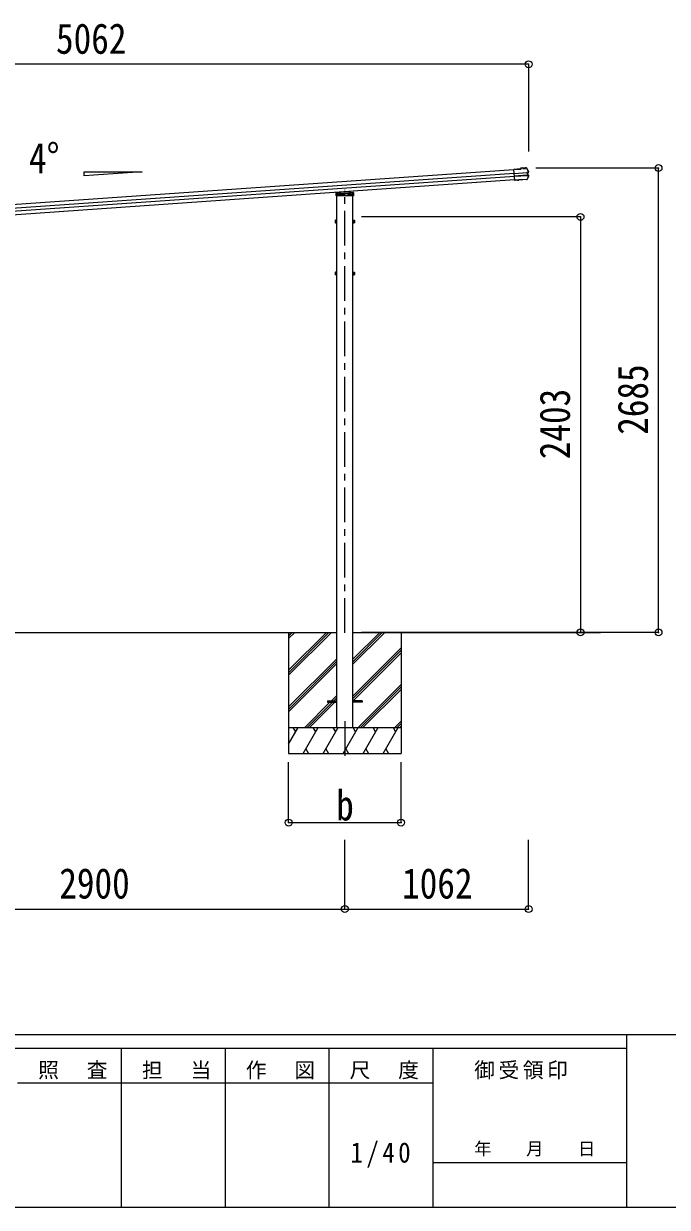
# Model space of a CAD drawing. Units: millimetres at full size, sheet at 1:40. Extents: x -11243 to 11243, y -7760 to 7760.
# Drawn here: x 3638 to 7357, y -7760 to -915 of the extents above; entities that cross this region are included whole.
import ezdxf
from ezdxf.enums import TextEntityAlignment as Align

# ---------------------------------------------------------------- set-up
doc = ezdxf.new("R2010")
doc.units = ezdxf.units.MM
doc.header["$LTSCALE"] = 40
doc.header["$PDMODE"] = 32
doc.header["$PDSIZE"] = 40
doc.linetypes.add('CHAIN1', pattern=[8, 5, -1, 1, -1])
doc.linetypes.add('DASHED1', pattern=[1.8, 1.2, -0.6])
for name, color, linetype, lineweight in [('0-0_0', 7, 'Continuous', 9), ('0-1_本体', 5, 'CHAIN1', 9), ('0-3_ELV2', 4, 'Continuous', 9), ('0-6_OTH_LINE', 6, 'Continuous', 9), ('0-7_SHAPE', 4, 'Continuous', 9), ('F-0_240', 7, 'Continuous', 9)]:
    doc.layers.add(name, color=color, linetype=linetype, lineweight=lineweight)
doc.styles.add('ＭＳ ゴシック', font='')
doc.styles.get('ＭＳ ゴシック').set_extended_font_data('MS Gothic')

msp = doc.modelspace()

# ---------------------------------------------------------------- linework, layer by layer
at = {"layer": '0-0_0'}
for p, q in [((2640.41, -4435.17), (5447.41, -4435.17)), ((5168.91, -4435.17), (5168.91, -5135.17)), ((5168.91, -4654.15), (5387.89, -4435.17)), ((5168.91, -4668.29), (5402.03, -4435.17)), ((5168.91, -4682.44), (5416.18, -4435.17)), ((5168.91, -4470.31), (5204.04, -4435.17)), ((5168.91, -4456.16), (5189.9, -4435.17)), ((5168.91, -4442.02), (5175.76, -4435.17)), ((5540.41, -4619.31), (5724.54, -4435.17)), ((5540.41, -4605.16), (5710.4, -4435.17)), ((5540.41, -4591.02), (5696.26, -4435.17)), ((5540.41, -4435.17), (6971.26, -4435.17)), ((5818.91, -4435.17), (5818.91, -5135.17)), ((5540.41, -4803.15), (5818.91, -4524.65)), ((5540.41, -4817.29), (5818.91, -4538.8)), ((5541.17, -4830.67), (5818.91, -4552.94)), ((5168.91, -4866.28), (5447.41, -4587.79)), ((5168.91, -4880.43), (5447.41, -4601.93)), ((5168.91, -4894.57), (5447.41, -4616.07)), ((5570.52, -4985.17), (5818.91, -4736.79)), ((5584.66, -4985.17), (5818.91, -4750.93)), ((5598.81, -4985.17), (5818.91, -4765.07)), ((5262.15, -4985.17), (5407.65, -4839.67)), ((5276.3, -4985.17), (5447.41, -4814.06)), ((5290.44, -4985.17), (5435.94, -4839.67)), ((5416.65, -4830.67), (5447.41, -4799.92)), ((5168.91, -4985.17), (5818.91, -4985.17)), ((5168.91, -5082.43), (5225.06, -4985.17)), ((5210.06, -5011.16), (5195.06, -4985.17)), ((5253.93, -5135.17), (5340.53, -4985.17)), ((5325.53, -5011.16), (5310.53, -4985.17)), ((5369.4, -5135.17), (5456, -4985.17)), ((5441, -5011.16), (5426, -4985.17)), ((5484.87, -5135.17), (5571.47, -4985.17)), ((5556.47, -5011.16), (5541.47, -4985.17)), ((5600.34, -5135.17), (5686.94, -4985.17)), ((5671.94, -5011.16), (5656.94, -4985.17)), ((5715.81, -5135.17), (5802.41, -4985.17)), ((5772.41, -4985.17), (5787.41, -5011.16)), ((5782.65, -4985.17), (5818.91, -4948.92)), ((5796.8, -4985.17), (5818.91, -4963.06)), ((5810.94, -4985.17), (5818.91, -4977.2)), ((5268.93, -5109.2), (5283.93, -5135.17)), ((5384.4, -5109.19), (5399.4, -5135.17)), ((5499.87, -5109.19), (5514.87, -5135.17)), ((5615.34, -5109.2), (5630.34, -5135.17)), ((5730.81, -5109.2), (5745.81, -5135.17)), ((5168.91, -5135.17), (5818.91, -5135.17))]:
    msp.add_line(p, q, dxfattribs=at)
at = {"layer": '0-1_本体'}
for p, q in [((5493.91, -4437.67), (5493.91, -1876.99)), ((5493.91, -4949.05), (5493.91, -5178.05))]:
    msp.add_line(p, q, dxfattribs=at)
at = {"layer": '0-3_ELV2'}
for p, q in [((6471.13, -1760.76), (1608.57, -2100.79)), ((6510.21, -1754.85), (6470.91, -1757.59)), ((6475.41, -1822.04), (6470.91, -1757.59)), ((6471.01, -1759.09), (6511.81, -1756.24)), ((6472.58, -1781.55), (6545.49, -1776.45)), ((6545.57, -1777.68), (6472.67, -1782.78)), ((6522.77, -1749.56), (6509.9, -1750.46)), ((6509.9, -1750.46), (6510.21, -1754.85)), ((6522.88, -1751.06), (6511.5, -1751.85)), ((6511.81, -1756.24), (6511.5, -1751.85)), ((6511.5, -1751.85), (6512.08, -1752.44)), ((6512.53, -1756.86), (6511.81, -1756.24)), ((6522.89, -1751.09), (6521.58, -1751.18)), ((6521.58, -1751.18), (6521.72, -1753.14)), ((6521.72, -1753.14), (6538.68, -1751.95)), ((6522.88, -1751.06), (6522.77, -1749.56)), ((6522.77, -1749.56), (6522.97, -1750.16)), ((6522.88, -1751.06), (6522.89, -1751.09)), ((6522.89, -1751.09), (6522.92, -1751.55)), ((6537.27, -1750.55), (6522.92, -1751.55)), ((6527.1, -1751.26), (6527.21, -1752.76)), ((6533.19, -1752.34), (6533.09, -1750.84)), ((6537.02, -1749.17), (6537.14, -1748.55)), ((6542.31, -1748.19), (6537.14, -1748.55)), ((6537.27, -1750.55), (6537.24, -1750.08)), ((6538.68, -1751.95), (6538.54, -1749.99)), ((6546.98, -1776.35), (6547.89, -1776.28)), ((6547.35, -1777.67), (6547.86, -1777.64)), ((6553.8, -1774.7), (6547.89, -1776.28)), ((6547.89, -1776.28), (6549.03, -1792.62)), ((6548.56, -1777.48), (6549.48, -1777.41)), ((6472.55, -1781.07), (1609.99, -2121.1)), ((6473.75, -1798.31), (1611.19, -2138.33)), ((6475.17, -1818.62), (1612.61, -2158.64)), ((6546.54, -1791.55), (6473.64, -1796.65)), ((6473.72, -1797.88), (6546.63, -1792.78)), ((6492.07, -1819.37), (6475.31, -1820.54)), ((6482.87, -1821.12), (6475.38, -1821.64)), ((6492.17, -1820.87), (6475.41, -1822.04)), ((6482.89, -1821.51), (6482.79, -1820.01)), ((6492.07, -1819.37), (6492.24, -1818.99)), ((6492.07, -1819.37), (6492.17, -1820.87)), ((6492.17, -1820.87), (6492.35, -1820.49)), ((6492.24, -1818.99), (6498.23, -1818.57)), ((6492.24, -1818.99), (6492.35, -1820.49)), ((6492.35, -1820.49), (6498.33, -1820.07)), ((6498.23, -1818.57), (6498.45, -1818.92)), ((6545.52, -1815.63), (6498.45, -1818.92)), ((6498.45, -1818.92), (6498.56, -1820.42)), ((6544.7, -1817.19), (6498.56, -1820.42)), ((6547.53, -1792.66), (6547.75, -1792.65)), ((6548.12, -1792.68), (6549.03, -1792.62)), ((6548.81, -1791.28), (6548.3, -1791.32)), ((6549.03, -1792.62), (6555.08, -1793.36)), ((6549.53, -1791.34), (6550.45, -1791.28)), ((5444.98, -1899.61), (5493.91, -1896.18)), ((5445.5, -1891.1), (5493.91, -1887.71)), ((5447.41, -4985.17), (5447.41, -1910.11)), ((5493.91, -1887.71), (5542.33, -1891.1)), ((5493.91, -1887.71), (5493.91, -1888.66)), ((5493.91, -1896.18), (5542.85, -1899.61)), ((5493.91, -1896.18), (5493.91, -1897.13)), ((5523.73, -1885.18), (5524.01, -1889.82)), ((5540.41, -4985.17), (5540.41, -1910.11)), ((5543.26, -1892.04), (5544.36, -1910.11)), ((5438.71, -2053.41), (5439.29, -2052.41)), ((5438.71, -2053.41), (5438.71, -2066.41)), ((5444.21, -2052.41), (5439.29, -2052.41)), ((5444.21, -2052.21), (5444.21, -2067.22)), ((5445.81, -2052.66), (5444.21, -2052.66)), ((5542.01, -2052.66), (5543.61, -2052.66)), ((5543.61, -2052.21), (5543.61, -2067.22)), ((5543.61, -2052.21), (5548.53, -2052.21)), ((5549.11, -2053.21), (5548.53, -2052.21)), ((5549.11, -2053.21), (5549.11, -2066.21)), ((5438.71, -2066.41), (5439.29, -2067.42)), ((5444.21, -2056.16), (5439.29, -2056.16)), ((5444.21, -2063.67), (5439.29, -2063.67)), ((5444.21, -2067.42), (5439.29, -2067.42)), ((5444.2, -2060.21), (5445.81, -2060.21)), ((5444.21, -2059.21), (5445.81, -2059.21)), ((5444.21, -2066.76), (5445.81, -2066.76)), ((5543.61, -2059.21), (5542.01, -2059.21)), ((5543.62, -2060.21), (5542.01, -2060.21)), ((5543.61, -2066.76), (5542.01, -2066.76)), ((5543.61, -2055.96), (5548.53, -2055.96)), ((5543.61, -2063.47), (5548.53, -2063.47)), ((5543.61, -2067.22), (5548.53, -2067.22)), ((5549.11, -2066.21), (5548.53, -2067.22)), ((5438.71, -2353.41), (5439.29, -2352.41)), ((5438.71, -2353.41), (5438.71, -2366.41)), ((5438.71, -2366.41), (5439.29, -2367.42)), ((5444.21, -2352.41), (5439.29, -2352.41)), ((5444.21, -2356.16), (5439.29, -2356.16)), ((5444.21, -2363.67), (5439.29, -2363.67)), ((5444.21, -2367.42), (5439.29, -2367.42)), ((5444.2, -2360.21), (5445.81, -2360.21)), ((5444.21, -2352.21), (5444.21, -2367.22)), ((5445.81, -2352.66), (5444.21, -2352.66)), ((5444.21, -2359.21), (5445.81, -2359.21)), ((5444.21, -2366.76), (5445.81, -2366.76)), ((5542.01, -2352.66), (5543.61, -2352.66)), ((5543.61, -2359.21), (5542.01, -2359.21)), ((5543.62, -2360.21), (5542.01, -2360.21)), ((5543.61, -2366.76), (5542.01, -2366.76)), ((5543.61, -2352.21), (5543.61, -2367.22)), ((5543.61, -2352.21), (5548.53, -2352.21)), ((5543.61, -2355.96), (5548.53, -2355.96)), ((5543.61, -2363.47), (5548.53, -2363.47)), ((5543.61, -2367.22), (5548.53, -2367.22)), ((5549.11, -2353.21), (5548.53, -2352.21)), ((5549.11, -2366.21), (5548.53, -2367.22)), ((5549.11, -2353.21), (5549.11, -2366.21)), ((5393.91, -4830.67), (5447.41, -4830.67)), ((5593.91, -4830.67), (5540.41, -4830.67))]:
    msp.add_line(p, q, dxfattribs=at)
at = {"layer": '0-3_ELV2', "linetype": 'DASHED1'}
for p, q in [((5445.05, -1899.61), (5542.78, -1899.61)), ((5447.52, -1892.96), (5446.47, -1910.11)), ((5446.94, -1902.41), (5451.91, -1902.41)), ((5446.99, -1901.61), (5540.84, -1901.61)), ((5493.91, -1898.19), (5447, -1901.47)), ((5493.91, -1889.72), (5447.52, -1892.96)), ((5450.71, -1892.74), (5450.71, -1906.38)), ((5450.71, -1906.38), (5451.71, -1908.11)), ((5536.11, -1908.11), (5451.71, -1908.11)), ((5451.91, -1892.66), (5451.91, -1908.11)), ((5453.41, -1901.02), (5453.41, -1908.11)), ((5456.51, -1901.61), (5456.51, -1908.11)), ((5456.64, -1901.61), (5456.64, -1908.11)), ((5456.91, -1900.78), (5456.91, -1908.11)), ((5456.91, -1906.38), (5459.91, -1906.38)), ((5459.91, -1900.57), (5459.91, -1908.11)), ((5463.15, -1900.55), (5463.84, -1889.37)), ((5465.85, -1889.23), (5464.57, -1910.11)), ((5467.91, -1899.61), (5467.91, -1901.61)), ((5472.41, -1902.41), (5472.41, -1899.69)), ((5473.91, -1902.41), (5472.41, -1902.41)), ((5473.91, -1899.59), (5473.91, -1902.41)), ((5540.31, -1892.96), (5493.91, -1889.72)), ((5540.83, -1901.47), (5493.91, -1898.19)), ((5513.91, -1902.41), (5513.91, -1899.59)), ((5513.91, -1902.41), (5515.41, -1902.41)), ((5515.41, -1899.69), (5515.41, -1902.41)), ((5519.91, -1901.61), (5519.91, -1899.61)), ((5521.73, -1885.32), (5523.25, -1910.11)), ((5524.01, -1889.82), (5524.67, -1900.55)), ((5527.91, -1900.57), (5527.91, -1908.11)), ((5527.91, -1906.38), (5530.91, -1906.38)), ((5530.91, -1900.78), (5530.91, -1908.11)), ((5531.18, -1901.61), (5531.18, -1908.11)), ((5531.31, -1901.61), (5531.31, -1908.11)), ((5534.41, -1901.02), (5534.41, -1908.11)), ((5535.91, -1892.66), (5535.91, -1908.11)), ((5535.91, -1902.41), (5540.89, -1902.41)), ((5536.11, -1908.11), (5537.11, -1906.38)), ((5537.11, -1892.74), (5537.11, -1906.38)), ((5541.36, -1910.11), (5540.31, -1892.96))]:
    msp.add_line(p, q, dxfattribs=at)
at = {"layer": '0-3_ELV2'}
for points in [[(6542.74, -1749.67), (6537.24, -1750.05), (6537.14, -1748.55)], [(6538.54, -1749.99), (6537.24, -1750.08), (6537.24, -1750.05)], [(6543.89, -1750.32), (6549.41, -1761.55), (6554.65, -1772.91)], [(6554.19, -1776.15), (6549.48, -1777.41), (6550.45, -1791.28), (6555.26, -1791.87)], [(6498.23, -1818.57), (6498.33, -1820.07), (6498.56, -1820.42)], [(6556.08, -1795.22), (6550.92, -1805.48), (6545.52, -1815.63)], [(5544.36, -1910.11), (5443.46, -1910.11), (5444.57, -1892.04)], [(5447.41, -2051.21), (5445.81, -2051.21), (5445.81, -2068.21), (5447.41, -2068.21)], [(5540.41, -2051.21), (5542.01, -2051.21), (5542.01, -2068.21), (5540.41, -2068.21)], [(5447.41, -2351.21), (5445.81, -2351.21), (5445.81, -2368.21), (5447.41, -2368.21)], [(5540.41, -2351.21), (5542.01, -2351.21), (5542.01, -2368.21), (5540.41, -2368.21)], [(5393.91, -4830.67), (5393.91, -4839.67), (5447.41, -4839.67)], [(5593.91, -4830.67), (5593.91, -4839.67), (5540.41, -4839.67)]]:
    msp.add_lwpolyline(points, dxfattribs=at)
for centre, radius, start, end in [((6542.53, -1751.38), 3.19, 26.86597, 94.02466), ((6542.82, -1750.86), 1.2, 26.89869, 94.02902), ((6097.55, -1976.76), 502, 24.03393, 26.8619), ((6553.46, -1773.44), 1.3, 285.12702, 24.10936), ((6553.47, -1773.44), 2.8, 285, 24.03393), ((6544.48, -1814.01), 3.19, 273.987, 331.41712), ((6106.47, -1575.34), 502, 331.41438, 333.93986), ((6554.91, -1794.65), 1.3, 333.87402, 82.86161), ((6554.92, -1794.65), 2.8, 333.93986, 83), ((5445.05, -1900.6), 1, 94, 176.5), ((5445.57, -1892.1), 1, 94, 176.5), ((5542.26, -1892.1), 1, 3.5, 86), ((5542.78, -1900.6), 1, 3.5, 86), ((5442.03, -2054.28), 3.32, 145.61575, 214.38425), ((5545.79, -2054.08), 3.32, 325.61575, 34.38425), ((5451.13, -2059.91), 12.42, 162.41205, 197.58795), ((5442.03, -2065.54), 3.32, 145.61575, 214.38425), ((5536.69, -2059.71), 12.42, 342.41205, 17.58795), ((5545.79, -2065.34), 3.32, 325.61575, 34.38425), ((5442.03, -2354.28), 3.32, 145.61575, 214.38425), ((5451.13, -2359.91), 12.42, 162.41205, 197.58795), ((5442.03, -2365.54), 3.32, 145.61575, 214.38425), ((5545.79, -2354.08), 3.32, 325.61575, 34.38425), ((5536.69, -2359.71), 12.42, 342.41205, 17.58795), ((5545.79, -2365.34), 3.32, 325.61575, 34.38425)]:
    msp.add_arc(centre, radius, start, end, dxfattribs=at)
at = {"layer": '0-3_ELV2', "linetype": 'DASHED1'}
for centre, start, end in [((5445.05, -1900.61), 90, 176.5), ((5542.78, -1900.61), 3.5, 90)]:
    msp.add_arc(centre, 1, start, end, dxfattribs=at)
at = {"layer": '0-3_ELV2'}
for centre, major_axis, ratio, start_param, end_param in [((6512.16, -1753.63), (-0.08, 1.2), 0.052408, 5.1044164, 6.2220988), ((6501.35, -1945.62), (-34.91, 499.28), 0.052408, 5.0964197, 5.1044164), ((6523.19, -1753.34), (-0.22, 3.19), 0.016053, 5.3122341, 6.2220988), ((6537.24, -1752.36), (-0.22, 3.19), 0.016053, 0.0610865, 0.9709512), ((6545.51, -1776.74), (1.5, 0.1), 0.19438, 0.8222243, 1.5707963), ((6545.62, -1778.27), (2.99, 0.21), 0.19438, 0.9410649, 1.5707963), ((6545.51, -1776.74), (1.48, 0.4), 0.014741, 0.0756738, 0.8193583), ((6545.62, -1778.27), (2.95, 0.79), 0.014741, 0.0756738, 0.7041788), ((6546.5, -1790.97), (2.99, 0.21), 0.19438, 4.712389, 5.3421204), ((6546.61, -1792.49), (1.5, 0.1), 0.19438, 4.712389, 5.3570179), ((6546.61, -1792.49), (1.52, -0.19), 0.014741, 5.567803, 6.2075115), ((6546.5, -1790.97), (3.03, -0.37), 0.014741, 5.5790065, 6.2075115)]:
    msp.add_ellipse(centre, major_axis=major_axis, ratio=ratio, start_param=start_param, end_param=end_param, dxfattribs=at)
at = {"layer": '0-6_OTH_LINE'}
for p, q in [((6555.7, -1150.09), (1493.86, -1150.09)), ((6555.7, -1150.09), (6555.7, -1655.06)), ((7306.63, -1750.09), (6597.69, -1750.09)), ((7306.63, -4435.17), (7306.63, -1750.09)), ((6855.63, -2032.41), (5590.41, -2032.41)), ((6855.63, -2032.41), (6855.63, -4435.17)), ((7306.63, -4435.17), (5590.41, -4435.17)), ((6855.63, -4435.17), (6597.69, -4435.17)), ((5168.91, -5535.17), (5168.91, -5185.18)), ((5818.91, -5535.17), (5818.91, -5185.18)), ((5168.91, -5535.17), (5818.91, -5535.17)), ((5493.81, -6035.18), (5493.81, -5635.18)), ((6555.81, -6035.18), (6555.81, -5635.18)), ((2593.81, -6035.18), (5493.81, -6035.18)), ((5493.81, -6035.18), (6555.81, -6035.18))]:
    msp.add_line(p, q, dxfattribs=at)
for p in [(6555.7, -1150.09), (7306.63, -1750.09), (6855.63, -2032.41), (6855.63, -4435.17), (7306.63, -4435.17), (5168.91, -5535.17), (5818.91, -5535.17), (5493.81, -6035.18), (6555.81, -6035.18)]:
    msp.add_point(p, dxfattribs=at)
at = {"layer": '0-7_SHAPE'}
for p, q in [((3986.65, -1771.71), (4322.65, -1771.71)), ((3986.65, -1795.21), (3986.65, -1771.71)), ((4322.65, -1771.71), (3986.65, -1795.21))]:
    msp.add_line(p, q, dxfattribs=at)
at = {"layer": 'F-0_240', "color": 5}
for p, q in [((-11242.74, -6760), (10677.26, -6760)), ((7121.58, -6760), (7121.58, -7760)), ((-11242.74, -6840), (7121.58, -6840)), ((4201.58, -6840), (4201.58, -7760)), ((4801.58, -6840), (4801.58, -7760)), ((5401.58, -6840), (5401.58, -7760)), ((6001.58, -6840), (6001.58, -7760)), ((3601.58, -7040), (6001.58, -7040)), ((6001.58, -7500), (7121.58, -7500)), ((-11242.74, -7760), (10677.26, -7760))]:
    msp.add_line(p, q, dxfattribs=at)

# ---------------------------------------------------------------- texts
at = {"layer": '0-6_OTH_LINE', "color": 7, "style": 'ＭＳ ゴシック', "width": 0.85}
for s, p in [('5062', (3824.78, -1142.09)), ('b', (5443.91, -5575.17)), ('2900', (3843.81, -6027.18)), ('1062', (5824.81, -6027.18))]:
    msp.add_text(s, height=176, dxfattribs=at).set_placement(p, align=Align.BOTTOM_LEFT)
for s, p in [('2685', (7298.63, -3292.63)), ('2403', (6847.63, -3433.79))]:
    msp.add_text(s, height=176, rotation=90, dxfattribs=at).set_placement(p, align=Align.BOTTOM_LEFT)
at = {"layer": '0-7_SHAPE', "color": 7, "style": 'ＭＳ ゴシック', "width": 0.85}
msp.add_text('4°', height=176, dxfattribs=at).set_placement((3668.37, -1832.93), align=Align.BOTTOM_LEFT)
at = {"layer": 'F-0_240', "style": 'ＭＳ ゴシック'}
msp.add_text('年\u3000\u3000月\u3000\u3000日', height=73.31, dxfattribs=at).set_placement((6241.58, -7480), align=Align.BOTTOM_LEFT)
at = {"layer": 'F-0_240', "attachment_point": 7, "style": 'ＭＳ ゴシック'}
for s, insert, char_height in [('\\T1.17;照\u3000査', (3721.58, -7020), 87.98), ('\\T1.17;担\u3000当', (4321.58, -7020), 87.98), ('\\T1.17;作\u3000図', (4921.58, -7020), 87.98), ('\\T1.17;尺\u3000度', (5521.58, -7020), 87.98), ('\\T1.17;御受領印', (6241.58, -7020), 87.98), ('\\T1.28;\\W0.9;1/40', (5526.58, -7530), 117.3)]:
    msp.add_mtext(s, dxfattribs=dict(at, insert=insert, char_height=char_height))

doc.saveas('drawing.dxf')
